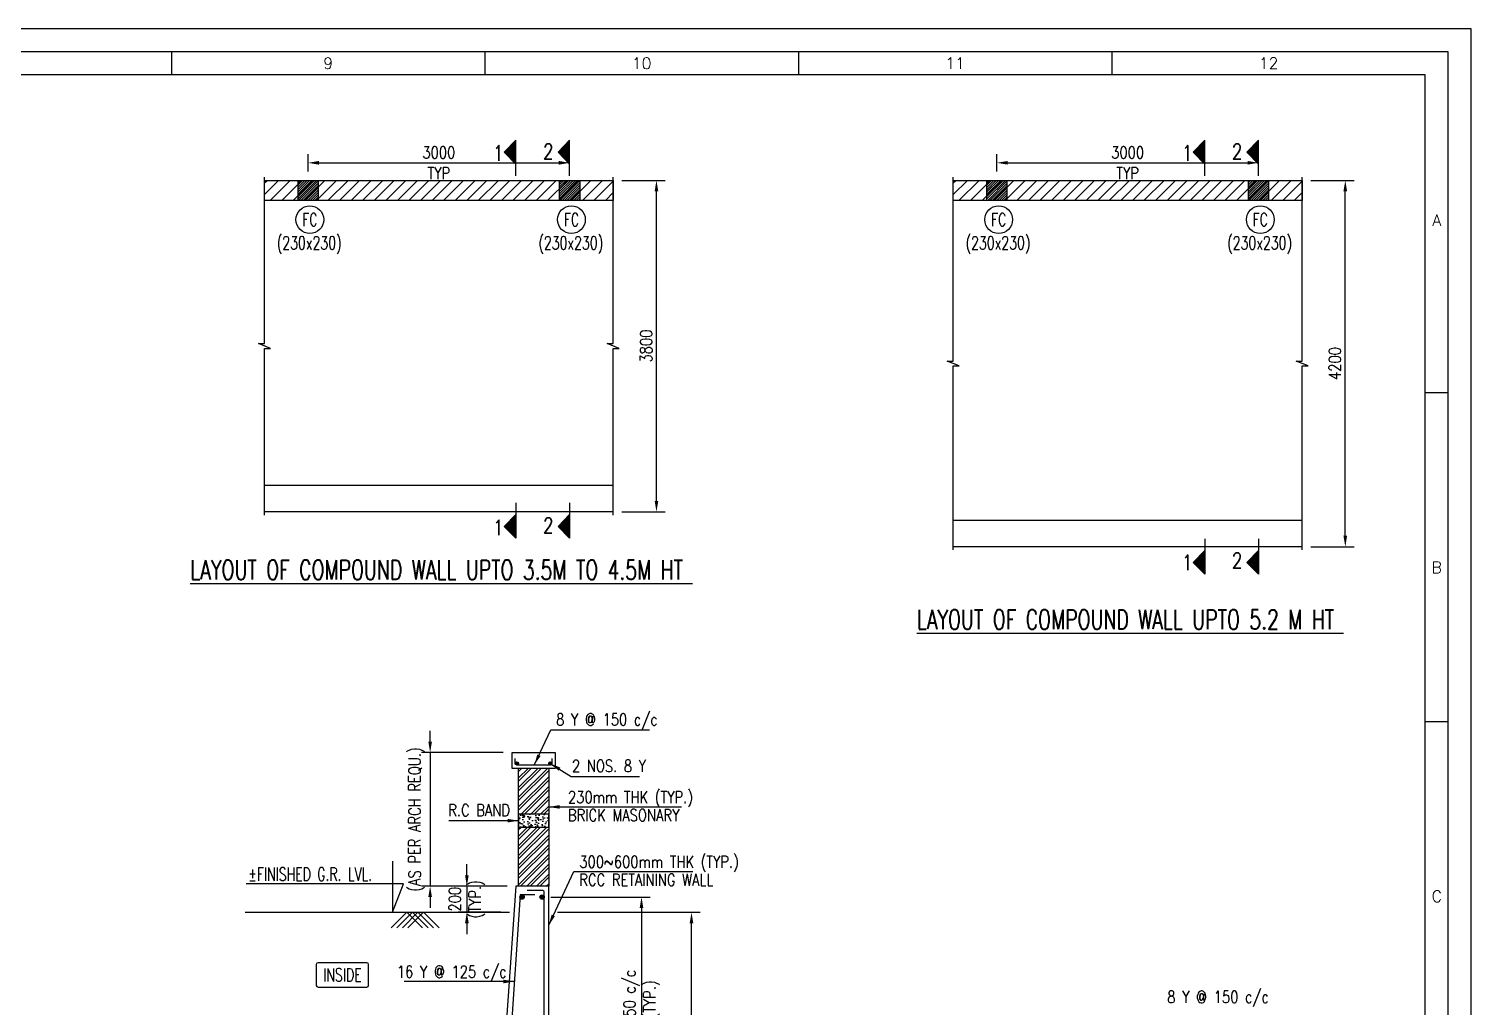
# Model space of a CAD drawing. Extents: x -69352 to 1013721, y -547461 to -186867.
# Drawn here: x 664960 to 698039, y -391498 to -369069 of the extents above; entities that cross this region are included whole.
import ezdxf
from ezdxf.enums import TextEntityAlignment as Align
from ezdxf.lldxf.tags import DXFTag

# ---------------------------------------------------------------- set-up
doc = ezdxf.new("R2010")
doc.units = 0
doc.header["$LTSCALE"] = 500
doc.header["$MEASUREMENT"] = 0
doc.header["$PDMODE"] = 35
doc.header["$PDSIZE"] = -15
doc.layers.get('DEFPOINTS').update_dxf_attribs({"color": 4})
for name, color, linetype in [('NO. BEAM', 3, 'Continuous'), ('PNA', 10, 'Continuous'), ('S-BRECK LINE', 8, 'Continuous'), ('S-COLUMN', 1, 'Continuous'), ('S-COLUMN CIRCLE', 9, 'Continuous'), ('S-COLUMN HATCH', 8, 'Continuous'), ('S-COLUMN NO', 2, 'Continuous'), ('S-CONCRET LINE', 4, 'Continuous'), ('S-DIM-1', 5, 'Continuous'), ('S-HATCH', 253, 'Continuous'), ('S-LEVEL SECTION', 3, 'Continuous'), ('S-PCC', 9, 'Continuous'), ('S-REINFORCEMENT', 6, 'Continuous'), ('S-RETAINING WALL', 6, 'Continuous'), ('S-RETAINING WALL HATCH', 8, 'Continuous'), ('S-SECTION MARK', 1, 'Continuous'), ('S-TEXT-1 @ 1', 4, 'Continuous'), ('S-TITIL', 6, 'Continuous'), ('TITLE', 4, 'Continuous')]:
    doc.layers.add(name, color=color, linetype=linetype)
doc.styles.add('ROMANS', font='simplex.shx', dxfattribs={"width": 0.8, "height": 275})
tags = doc.linetypes.add('HIDDEN', pattern=[0.375, 0.25, -0.125]).pattern_tags.tags
tags[6:7] = [DXFTag(74, 4), DXFTag(75, 0), DXFTag(340, '0'), DXFTag(46, 1.0), DXFTag(50, 0.0), DXFTag(44, 0.0), DXFTag(45, 0.0)]
tags[4:5] = [DXFTag(74, 4), DXFTag(75, 0), DXFTag(340, '0'), DXFTag(46, 1.0), DXFTag(50, 0.0), DXFTag(44, 0.0), DXFTag(45, 0.0)]
doc.dimstyles.new('dim100', dxfattribs={"dimtxt": 250, "dimasz": 250, "dimexe": 200, "dimexo": 200, "dimgap": 100, "dimtad": 1, "dimdec": 0, "dimzin": 0, "dimdsep": 46, "dimtxsty": 'ROMANS', "dimcen": 0, "dimclrd": 5, "dimclre": 5, "dimclrt": 4, "dimadec": 0, "dimazin": 0, "dimtfac": 1, "dimtdec": 0, "dimtix": 1, "dimtofl": 0, "dimtmove": 2, "dimatfit": 3, "dimfxl": 0, "dimtolj": 1, "dimtzin": 0, "dimlwd": -1, "dimlwe": -1, "dimarcsym": 0})
doc.dimstyles.new('dim33.33', dxfattribs={"dimtxt": 250, "dimasz": 250, "dimexe": 200, "dimexo": 200, "dimgap": 100, "dimtad": 1, "dimdec": 0, "dimlfac": 0.333331, "dimzin": 0, "dimdsep": 46, "dimtxsty": 'ROMANS', "dimcen": 0, "dimclrd": 5, "dimclre": 5, "dimclrt": 4, "dimadec": 0, "dimazin": 0, "dimtfac": 1, "dimtdec": 0, "dimtix": 1, "dimtofl": 0, "dimtmove": 2, "dimatfit": 3, "dimfxl": 0, "dimtolj": 1, "dimtzin": 0, "dimlwd": -1, "dimlwe": -1, "dimarcsym": 0})
doc.dimstyles.new('dim50', dxfattribs={"dimtxt": 250, "dimasz": 250, "dimexe": 200, "dimexo": 200, "dimgap": 100, "dimtad": 1, "dimdec": 0, "dimlfac": 0.5, "dimzin": 0, "dimdsep": 46, "dimtxsty": 'ROMANS', "dimcen": 0, "dimclrd": 5, "dimclre": 5, "dimclrt": 4, "dimadec": 0, "dimazin": 0, "dimtfac": 1, "dimtdec": 0, "dimtix": 1, "dimtofl": 0, "dimtmove": 2, "dimatfit": 3, "dimfxl": 0, "dimtolj": 1, "dimtzin": 0, "dimlwd": -1, "dimlwe": -1, "dimarcsym": 0})
pattern_1 = [(45, (-328597.685, -32610.178), (15.2387667, -15.2387667), [])]

# ---------------------------------------------------------------- blocks, each defined once
blk = doc.blocks.new('*D661')
at = {"layer": 'DEFPOINTS', "color": 0}
for p in [(676882, -389323), (680158, -389323), (678665, -402161)]:
    blk.add_point(p, dxfattribs=at)
at = {"layer": 'S-DIM-1', "color": 5}
for p, q in [((677082, -389323), (680358, -389323)), ((678865, -402161), (680358, -402161))]:
    blk.add_line(p, q, dxfattribs=at)
at = {"layer": 'S-DIM-1', "color": 5, "lineweight": -3}
blk.add_line((680158, -401911), (680158, -389573), dxfattribs=at)
at = {"layer": 'S-DIM-1', "color": 5}
for points in [[(680199, -389573), (680116, -389573), (680158, -389323)], [(680116, -401911), (680199, -401911), (680158, -402161)]]:
    blk.add_solid(points, dxfattribs=at)
at = {"layer": 'S-DIM-1', "color": 4, "insert": (680158, -394813), "char_height": 275, "attachment_point": 5, "rotation": 90, "style": 'ROMANS'}
blk.add_mtext('\\A1;3500 TO 4500\\P(MAX.)', dxfattribs=at)
blk = doc.blocks.new('*D662')
at = {"layer": 'DEFPOINTS', "color": 0}
for p in [(676132, -388723), (675006, -389323), (675982, -389323)]:
    blk.add_point(p, dxfattribs=at)
at = {"layer": 'S-DIM-1', "color": 5, "lineweight": -3}
for p, q in [((675006, -388473), (675006, -388223)), ((675006, -388723), (675006, -389323)), ((675006, -389573), (675006, -389823))]:
    blk.add_line(p, q, dxfattribs=at)
at = {"layer": 'S-DIM-1', "color": 5}
for p, q in [((675932, -388723), (674806, -388723)), ((675782, -389323), (674806, -389323))]:
    blk.add_line(p, q, dxfattribs=at)
for points in [[(674964, -388473), (675048, -388473), (675006, -388723)], [(675048, -389573), (674964, -389573), (675006, -389323)]]:
    blk.add_solid(points, dxfattribs=at)
at = {"layer": 'S-DIM-1', "color": 4, "insert": (675006, -389023), "char_height": 275, "attachment_point": 5, "rotation": 90, "style": 'ROMANS'}
blk.add_mtext('\\A1;200\\P(TYP.)', dxfattribs=at)
blk = doc.blocks.new('*D663')
at = {"layer": 'DEFPOINTS', "color": 0}
for p in [(676042, -385663), (674164, -388723), (676072, -388723)]:
    blk.add_point(p, dxfattribs=at)
at = {"layer": 'S-DIM-1', "color": 5, "lineweight": -3}
for p, q in [((674164, -385413), (674164, -385163)), ((674164, -385663), (674164, -388723)), ((674164, -388973), (674164, -389223))]:
    blk.add_line(p, q, dxfattribs=at)
at = {"layer": 'S-DIM-1', "color": 5}
for p, q in [((675842, -385663), (673964, -385663)), ((675872, -388723), (673964, -388723))]:
    blk.add_line(p, q, dxfattribs=at)
for points in [[(674122, -385413), (674205, -385413), (674164, -385663)], [(674205, -388973), (674122, -388973), (674164, -388723)]]:
    blk.add_solid(points, dxfattribs=at)
at = {"layer": 'S-DIM-1', "color": 4, "insert": (673854, -387193), "char_height": 275, "attachment_point": 5, "rotation": 90, "style": 'ROMANS'}
blk.add_mtext('\\A1;(AS PER ARCH REQU.)', dxfattribs=at)
blk = doc.blocks.new('A$C3C2A062F')
at = {"layer": 'S-COLUMN HATCH'}
h = blk.add_hatch(dxfattribs=at)
h.set_pattern_fill('ANSI31', color=256, scale=150, style=0)
h.set_pattern_definition([(45, (-56668.66, -124038.072), (-13.2582521, 13.2582521), [])])
h.paths.add_polyline_path([(115, -115), (-115, -115), (-115, 115), (115, 115)])
at = {"layer": 'S-COLUMN'}
for p, q in [((-115, -115), (-115, 115)), ((-115, 115), (115, 115)), ((115, 115), (115, -115)), ((115, -115), (-115, -115))]:
    blk.add_line(p, q, dxfattribs=at)
blk = doc.blocks.new('*U526')
at = {"layer": 'S-SECTION MARK', "ltscale": 5}
h = blk.add_hatch(dxfattribs=at)
h.set_pattern_fill('ANSI31', color=256, scale=172.406964, angle=-90, style=0)
h.set_pattern_definition(pattern_1)
h.paths.add_polyline_path([(267, 2343), (0, 2615), (0, 2072)])
h = blk.add_hatch(dxfattribs=at)
h.set_pattern_fill('ANSI31', color=256, scale=172.406964, angle=-90, style=0)
h.set_pattern_definition([(45, (-1838.978, -80834.782), (15.2387667, -15.2387667), [])])
h.paths.add_polyline_path([(267, -6238), (0, -6510), (0, -5966)])
at = {"layer": 'S-SECTION MARK'}
for p, q in [((0, 1802), (0, 2615)), ((0, 2615), (267, 2343)), ((0, 2072), (267, 2343)), ((0, -5697), (0, -6510)), ((0, -5966), (267, -6238)), ((0, -6510), (267, -6238))]:
    blk.add_line(p, q, dxfattribs=at)
blk = doc.blocks.new('*D741')
at = {"layer": 'DEFPOINTS', "color": 0}
for p in [(677363, -372140), (671363, -372542), (677363, -372542)]:
    blk.add_point(p, dxfattribs=at)
at = {"layer": 'S-DIM-1', "color": 5, "ltscale": 0.3}
for p, q in [((671363, -372342), (671363, -371940)), ((671613, -372140), (677113, -372140)), ((677363, -372342), (677363, -371940))]:
    blk.add_line(p, q, dxfattribs=at)
at = {"layer": 'S-DIM-1', "color": 5}
for points in [[(671613, -372098), (671613, -372182), (671363, -372140)], [(677113, -372182), (677113, -372098), (677363, -372140)]]:
    blk.add_solid(points, dxfattribs=at)
at = {"layer": 'S-DIM-1', "color": 4, "lineweight": 0, "char_height": 275, "attachment_point": 5, "style": 'ROMANS'}
for s, insert in [('\\A1;3000', (674363, -371903)), ('TYP', (674363, -372378))]:
    blk.add_mtext(s, dxfattribs=dict(at, insert=insert))
blk = doc.blocks.new('*U527')
at = {"layer": 'S-BRECK LINE'}
blk.add_lwpolyline([(-7750, 0), (-113, 0), (-113, -275), (113, 275), (113, 0), (7750, 0)], dxfattribs=at)
blk = doc.blocks.new('*D742')
at = {"layer": 'DEFPOINTS', "color": 0}
for p in [(678363, -372542), (679354, -372542), (678363, -380142)]:
    blk.add_point(p, dxfattribs=at)
at = {"layer": 'S-DIM-1', "color": 5, "ltscale": 0.3}
for p, q in [((678563, -372542), (679554, -372542)), ((679354, -379892), (679354, -372792)), ((678563, -380142), (679554, -380142))]:
    blk.add_line(p, q, dxfattribs=at)
at = {"layer": 'S-DIM-1', "color": 5}
for points in [[(679396, -372792), (679313, -372792), (679354, -372542)], [(679313, -379892), (679396, -379892), (679354, -380142)]]:
    blk.add_solid(points, dxfattribs=at)
at = {"layer": 'S-DIM-1', "color": 4, "lineweight": 0, "insert": (679117, -376342), "char_height": 275, "attachment_point": 5, "rotation": 90, "style": 'ROMANS'}
blk.add_mtext('\\A1;3800', dxfattribs=at)
blk = doc.blocks.new('*D744')
at = {"layer": 'DEFPOINTS', "color": 0}
for p in [(676732, -388973), (676732, -393997), (679011, -393997)]:
    blk.add_point(p, dxfattribs=at)
at = {"layer": 'S-DIM-1', "color": 5}
for p, q in [((676932, -388973), (679211, -388973)), ((676932, -393997), (679211, -393997))]:
    blk.add_line(p, q, dxfattribs=at)
at = {"layer": 'S-DIM-1', "color": 5, "lineweight": -3}
blk.add_line((679011, -389223), (679011, -393747), dxfattribs=at)
at = {"layer": 'S-DIM-1', "color": 5}
for points in [[(679053, -389223), (678969, -389223), (679011, -388973)], [(678969, -393747), (679053, -393747), (679011, -393997)]]:
    blk.add_solid(points, dxfattribs=at)
at = {"layer": 'S-DIM-1', "color": 4, "insert": (679011, -391805), "char_height": 275, "attachment_point": 5, "rotation": 90, "style": 'ROMANS'}
blk.add_mtext('\\A1;8 Y @ 150 c/c\\P(E/F) (TYP.)', dxfattribs=at)
blk = doc.blocks.new('*U528')
at = {"layer": 'S-SECTION MARK', "ltscale": 5}
h = blk.add_hatch(dxfattribs=at)
h.set_pattern_fill('ANSI31', color=256, scale=172.406964, angle=-90, style=0)
h.set_pattern_definition(pattern_1)
h.paths.add_polyline_path([(267, 2343), (0, 2615), (0, 2072)])
h = blk.add_hatch(dxfattribs=at)
h.set_pattern_fill('ANSI31', color=256, scale=172.406964, angle=-90, style=0)
h.set_pattern_definition([(45, (-1838.978, -81659.501), (15.2387667, -15.2387667), [])])
h.paths.add_polyline_path([(267, -7062), (0, -7334), (0, -6790)])
at = {"layer": 'S-SECTION MARK'}
for p, q in [((0, 1802), (0, 2615)), ((0, 2615), (267, 2343)), ((0, 2072), (267, 2343)), ((0, -6521), (0, -7334)), ((0, -6790), (267, -7062)), ((0, -7334), (267, -7062))]:
    blk.add_line(p, q, dxfattribs=at)
blk = doc.blocks.new('*D745')
at = {"layer": 'DEFPOINTS', "color": 0}
for p in [(693161, -372140), (687161, -372542), (693161, -372542)]:
    blk.add_point(p, dxfattribs=at)
at = {"layer": 'S-DIM-1', "color": 5, "ltscale": 0.3}
for p, q in [((687161, -372342), (687161, -371940)), ((687411, -372140), (692911, -372140)), ((693161, -372342), (693161, -371940))]:
    blk.add_line(p, q, dxfattribs=at)
at = {"layer": 'S-DIM-1', "color": 5}
for points in [[(687411, -372098), (687411, -372182), (687161, -372140)], [(692911, -372182), (692911, -372098), (693161, -372140)]]:
    blk.add_solid(points, dxfattribs=at)
at = {"layer": 'S-DIM-1', "color": 4, "lineweight": 0, "char_height": 275, "attachment_point": 5, "style": 'ROMANS'}
for s, insert in [('\\A1;3000', (690161, -371903)), ('TYP', (690161, -372378))]:
    blk.add_mtext(s, dxfattribs=dict(at, insert=insert))
blk = doc.blocks.new('*U529')
at = {"layer": 'S-BRECK LINE'}
blk.add_lwpolyline([(-8550, 0), (-113, 0), (-113, -275), (113, 275), (113, 0), (8550, 0)], dxfattribs=at)
blk = doc.blocks.new('*D746')
at = {"layer": 'DEFPOINTS', "color": 0}
for p in [(694161, -372542), (695153, -372542), (694161, -380942)]:
    blk.add_point(p, dxfattribs=at)
at = {"layer": 'S-DIM-1', "color": 5, "ltscale": 0.3}
for p, q in [((694361, -372542), (695353, -372542)), ((695153, -380692), (695153, -372792)), ((694361, -380942), (695353, -380942))]:
    blk.add_line(p, q, dxfattribs=at)
at = {"layer": 'S-DIM-1', "color": 5}
for points in [[(695194, -372792), (695111, -372792), (695153, -372542)], [(695111, -380692), (695194, -380692), (695153, -380942)]]:
    blk.add_solid(points, dxfattribs=at)
at = {"layer": 'S-DIM-1', "color": 4, "lineweight": 0, "insert": (694915, -376742), "char_height": 275, "attachment_point": 5, "rotation": 90, "style": 'ROMANS'}
blk.add_mtext('\\A1;4200', dxfattribs=at)
blk = doc.blocks.new('*U530')
at = {"layer": 'S-BRECK LINE'}
blk.add_lwpolyline([(-8550, 0), (-113, 0), (-113, -275), (113, 275), (113, 0), (8550, 0)], dxfattribs=at)
blk = doc.blocks.new('SHEET1')
at = {"elevation": -8, "flags": 128}
blk.add_lwpolyline([(674017, -125881), (763101, -125881), (763101, -63214), (674017, -63214)], close=True, dxfattribs=at)
at = {"layer": 'PNA'}
for p, q in [((733053, -63743, -8), (733053, -64273, -8)), ((740301, -63743, -8), (740301, -64273, -8)), ((747548, -63743, -8), (747548, -64273, -8)), ((754795, -63743, -8), (754795, -64273, -8)), ((762042, -71620, -8), (762572, -71620, -8)), ((762042, -79220, -8), (762572, -79220, -8))]:
    blk.add_line(p, q, dxfattribs=at)
at = {"layer": 'PNA', "color": 1, "elevation": -8}
for points in [[(675076, -125351), (762572, -125351), (762572, -63743), (675076, -63743)], [(676135, -124822), (762042, -124822), (762042, -64273), (676135, -64273)]]:
    blk.add_lwpolyline(points, close=True, dxfattribs=at)
at = {"layer": 'PNA', "style": 'ROMANS'}
for s, height, p in [('9', 265, (736678, -64008, -8)), ('10', 264.8, (743925, -64008, -8)), ('11', 264.8, (751172, -64008, -8)), ('12', 264.8, (758419, -64008, -8)), ('A', 265, (762307, -67636, -8)), ('B', 265, (762307, -75660, -8)), ('C', 265, (762307, -83260, -8))]:
    blk.add_text(s, height=height, dxfattribs=at).set_placement(p, align=Align.MIDDLE)

msp = doc.modelspace()

# ---------------------------------------------------------------- hatches: boundary and pattern name
at = {"layer": 'S-HATCH'}
h = msp.add_hatch(dxfattribs=at)
h.set_pattern_fill('ANSI32', color=256, scale=420, style=0)
h.set_pattern_definition([(45, (-8015005.03, 12080.4), (-111.369318, 111.369318), []), (45, (-8014930.79, 12080.4), (-111.369318, 111.369318), [])])
h.paths.add_polyline_path([(676192.255, -387073.222), (676882.255, -387073.222), (676882.255, -386023.222), (676192.255, -386023.222)])
h.paths.add_polyline_path([(676882.255, -387373.222), (676192.255, -387373.222), (676192.255, -388723.222), (676882.255, -388723.222)])
at = {"layer": 'S-PCC', "linetype": 'ByBlock'}
h = msp.add_hatch(dxfattribs=at)
h.set_pattern_fill('AR-CONC,_O', color=256, scale=30)
h.set_pattern_definition([(50, (-17647209.2, 1022766.71), (215.1780548, -18.8256405), [22.5, -247.5]), (355, (-17647209.2, 1022766.7), (-41.6254, 225.65764), [18, -198]), (100.4514445, (-17647191.27, 1022765.14), (173.552654, 206.8319973), [19.1220576, -210.3426336]), (46.1842, (-17647209.2, 1022826.7), (320.1723992, -49.6557842), [33.75, -371.25]), (96.6356355, (-17647182.52, 1022822.57), (280.3985837, 292.23558), [28.6831026, -315.514128]), (351.184164, (-17647209.2, 1022826.7), (280.3985835, 292.23558), [27, -297.0000003]), (21, (-17647179.2, 1022811.71), (179.0721156, -120.7856672), [22.5, -247.5]), (326, (-17647179.2, 1022811.7), (72.9945996, 217.5450135), [18, -198]), (71.4514447, (-17647164.28, 1022801.64), (252.066713, 96.7593458), [19.122057, -210.3426336]), (37.5, (-17647209.2, 1022766.71), (3.6479566, 99.86815615), [0, -195.6, 0, -201, 0, -198.75]), (7.5, (-17647209.2, 1022766.71), (78.92086123, 118.32351356), [0, -114.6, 0, -191.1, 0, -75.75]), (327.5, (-17647276.1, 1022766.71), (160.14673085, -6.76646152), [0, -75, 0, -234, 0, -310.5]), (317.5, (-17647306.1, 1022766.71), (174.9558508, 30.0314947), [0, -97.5, 0, -155.4, 0, -220.5])])
h.paths.add_polyline_path([(676192.255, -387073.222), (676192.255, -387373.222), (676882.255, -387373.222), (676882.255, -387073.222)])
at = {"layer": 'S-RETAINING WALL HATCH'}
h = msp.add_hatch(dxfattribs=at)
h.set_pattern_fill('ANSI31', color=256, scale=1500, style=0)
h.set_pattern_definition([(45, (562176.59, -622918.1), (-132.58252, 132.58252), [])])
h.paths.add_polyline_path([(678363.353, -372541.847), (678363.353, -373001.847), (670363.353, -373001.847), (670363.353, -372541.847)])
h = msp.add_hatch(dxfattribs=at)
h.set_pattern_fill('ANSI31', color=256, scale=1500, style=0)
h.set_pattern_definition([(45, (577974.72, -622918.1), (-132.58252, 132.58252), [])])
h.paths.add_polyline_path([(694161.482, -372541.847), (694161.482, -373001.847), (686161.482, -373001.847), (686161.482, -372541.847)])

# ---------------------------------------------------------------- linework, layer by layer
at = {"color": 4, "linetype": 'HIDDEN', "ltscale": 0.5}
for p, q in [((678363.353, -379541.847), (670363.353, -379541.847)), ((694161.482, -380341.847), (686161.482, -380341.847))]:
    msp.add_line(p, q, dxfattribs=at)
at = {"color": 4, "ltscale": 0.25}
for p, q in [((678363.353, -380141.847), (670363.353, -380141.847)), ((694161.482, -380941.847), (686161.482, -380941.847))]:
    msp.add_line(p, q, dxfattribs=at)
at = {"layer": 'NO. BEAM', "color": 7, "elevation": -19.392}
msp.add_lwpolyline([(672712.388, -390478.285), (671592.388, -390478.285, 0.414213562), (671552.388, -390518.285), (671552.388, -390998.285, 0.414213562), (671592.388, -391038.285), (672712.388, -391038.285, 0.414213562), (672752.388, -390998.285), (672752.388, -390518.285, 0.414213562)], format="xyb", close=True, dxfattribs=at)
at = {"layer": 'S-COLUMN', "color": 4, "elevation": -19.392}
for points in [[(676192.255, -388723.222), (676192.255, -386023.222)], [(676882.255, -386023.222), (676882.255, -388723.222)]]:
    msp.add_lwpolyline(points, dxfattribs=at)
at = {"layer": 'S-COLUMN CIRCLE'}
for centre in [(671404.645, -373442.708), (677404.645, -373442.708), (687202.775, -373442.708), (693202.775, -373442.708)]:
    msp.add_circle(centre, 317.825, dxfattribs=at)
at = {"layer": 'S-CONCRET LINE', "elevation": -19.392}
msp.add_lwpolyline([(676042.255, -386023.222), (676042.255, -385663.222), (677032.255, -385663.222), (677032.255, -386023.222)], close=True, dxfattribs=at)
at = {"layer": 'S-LEVEL SECTION'}
msp.add_line((669923.083, -389323.222, -19.392), (675982.255, -389323.222, -19.392), dxfattribs=at)
at = {"layer": 'S-LEVEL SECTION', "elevation": -19.392}
msp.add_lwpolyline([(673303.603, -388152.823), (673303.603, -389323.222), (673553.603, -388673.222), (669942.974, -388673.222)], dxfattribs=at)
at = {"layer": 'S-PCC', "elevation": -19.392}
msp.add_lwpolyline([(676882.255, -387073.222), (676192.255, -387073.222), (676192.255, -387373.222), (676882.255, -387373.222)], close=True, dxfattribs=at)
for points in [[(673273.33, -389681.195), (673631.303, -389323.222), (673989.276, -389681.195)], [(673399.893, -389681.195), (673757.866, -389323.222), (674115.838, -389681.195)], [(673526.455, -389681.195), (673884.428, -389323.222), (674242.401, -389681.195)], [(673653.018, -389681.195), (674010.991, -389323.222), (674368.963, -389681.195)]]:
    msp.add_lwpolyline(points, dxfattribs=at)
at = {"layer": 'S-REINFORCEMENT', "color": 5, "ltscale": 10}
for p, q in [((676224.727, -388923.222, -19.392), (675144.324, -405511.17, -19.392)), ((676565.09, -388923.222, -19.392), (676224.727, -388923.222, -19.392))]:
    msp.add_line(p, q, dxfattribs=at)
at = {"layer": 'S-REINFORCEMENT', "color": 5, "elevation": -19.392}
msp.add_lwpolyline([(676957.255, -385798.222), (676957.255, -385910.722, -0.414213562), (676919.755, -385948.222), (676154.755, -385948.222, -0.414213562), (676117.255, -385910.722), (676117.255, -385798.222)], format="xyb", dxfattribs=at)
at = {"layer": 'S-REINFORCEMENT', "color": 5, "const_width": 37.5, "elevation": -19.392}
for points in [[(676136.005, -385910.722, 1), (676173.505, -385910.722, 1)], [(676938.505, -385910.722, -1), (676901.005, -385910.722, -1)]]:
    msp.add_lwpolyline(points, format="xyb", close=True, dxfattribs=at)
at = {"layer": 'S-REINFORCEMENT', "color": 5, "ltscale": 10, "elevation": -19.392}
msp.add_lwpolyline([(674132.255, -405561.17), (674182.255, -405611.17), (676732.255, -405611.17, 0.414213562), (676782.255, -405561.17), (676782.255, -388873.222, 0.414213562), (676732.255, -388823.222), (676392.255, -388823.222)], format="xyb", dxfattribs=at)
at = {"layer": 'S-REINFORCEMENT', "color": 5, "ltscale": 10, "const_width": 50, "elevation": -19.392}
for points in [[(676248.525, -388973.222, 1), (676298.525, -388973.222, 1)], [(676707.255, -388973.222, 1), (676757.255, -388973.222, 1)]]:
    msp.add_lwpolyline(points, format="xyb", close=True, dxfattribs=at)
at = {"layer": 'S-REINFORCEMENT', "color": 5}
for centre in [(676154.755, -385910.722, -19.392), (676919.755, -385910.722, -19.392)]:
    msp.add_circle(centre, 37.5, dxfattribs=at)
at = {"layer": 'S-REINFORCEMENT', "color": 5, "ltscale": 10}
for centre in [(676273.525, -388973.222, -19.392), (676732.255, -388973.222, -19.392)]:
    msp.add_circle(centre, 50, dxfattribs=at)
at = {"layer": 'S-RETAINING WALL', "color": 4}
for p, q in [((676132.255, -388723.222, -19.392), (675085.746, -403711.17, -19.392)), ((676882.255, -388723.222, -19.392), (676132.255, -388723.222, -19.392))]:
    msp.add_line(p, q, dxfattribs=at)
at = {"layer": 'S-RETAINING WALL'}
for points in [[(678363.353, -372541.847), (678363.353, -373001.847), (670363.353, -373001.847), (670363.353, -372541.847)], [(694161.482, -372541.847), (694161.482, -373001.847), (686161.482, -373001.847), (686161.482, -372541.847)]]:
    msp.add_lwpolyline(points, close=True, dxfattribs=at)
at = {"layer": 'S-RETAINING WALL', "color": 4, "elevation": -19.392}
msp.add_lwpolyline([(676882.255, -405811.17), (676882.255, -388723.222)], dxfattribs=at)

# ---------------------------------------------------------------- block references
at = {"xscale": 0.9920737521750241, "yscale": 0.9920737521750241, "zscale": 0.9920737521750241}
msp.add_blockref('SHEET1', (-59013.6, -306356.339, 7.46), dxfattribs=at)
at = {"layer": 'S-REINFORCEMENT', "color": 30, "lineweight": 0, "ltscale": 0.3, "xscale": 2, "yscale": 2, "zscale": 2}
for p in [(671363.353, -372771.847), (677363.353, -372771.847), (687161.482, -372771.847), (693161.482, -372771.847)]:
    msp.add_blockref('A$C3C2A062F', p, dxfattribs=at)
at = {"layer": 'S-RETAINING WALL HATCH', "xscale": -1}
for name, p in [('*U526', (676129.574, -374239.543)), ('*U526', (677363.353, -374239.543)), ('*U528', (691927.704, -374239.543)), ('*U528', (693161.482, -374239.543))]:
    msp.add_blockref(name, p, dxfattribs=at)
at = {"layer": 'S-RETAINING WALL HATCH', "xscale": 0.5, "yscale": 0.5, "zscale": 0.5, "rotation": 90}
for name, p in [('*U527', (670363.353, -376341.847)), ('*U527', (678363.353, -376341.847)), ('*U530', (686161.482, -376741.847)), ('*U529', (694161.482, -376741.847))]:
    msp.add_blockref(name, p, dxfattribs=at)

# ---------------------------------------------------------------- texts
at = {"layer": 'S-COLUMN NO', "style": 'ROMANS', "width": 0.7}
for p in [(671404.645, -373442.708), (677404.645, -373442.708), (687202.775, -373442.708), (693202.775, -373442.708)]:
    msp.add_text('FC', height=300, dxfattribs=at).set_placement(p, align=Align.MIDDLE)
for p in [(670646.401, -373976.266, -1.253), (676646.401, -373976.266, -1.253), (686444.531, -373976.266, -1.253), (692444.531, -373976.266, -1.253)]:
    msp.add_text('(230x230)', height=300, dxfattribs=at).set_placement(p, align=Align.MIDDLE_LEFT)
at = {"layer": 'S-LEVEL SECTION', "style": 'ROMANS', "width": 0.7}
msp.add_text('%%PFINISHED G.R. LVL.', height=300, dxfattribs=at).set_placement((669989.736, -388448.222, -19.392), align=Align.MIDDLE_LEFT)
at = {"layer": 'S-SECTION MARK', "style": 'ROMANS', "width": 0.8}
for s, p in [('1', (675729.492, -371917.023)), ('2', (676873.441, -371879.326)), ('1', (691527.621, -371917.023)), ('2', (692671.57, -371879.326)), ('1', (675729.492, -380504.526)), ('2', (676873.441, -380454.831)), ('1', (691527.621, -381304.526)), ('2', (692671.57, -381254.831))]:
    msp.add_text(s, height=349.999, dxfattribs=at).set_placement(p, align=Align.MIDDLE)
at = {"layer": 'S-TEXT-1 @ 1', "style": 'ROMANS', "width": 0.8}
for s, p in [('8 Y @ 150 c/c', (677052.755, -384902.468, -19.392)), ('2 NOS. 8 Y', (677417.589, -385968.351, -19.392)), ('230mm THK (TYP.)', (677325.589, -386682.72, -19.392)), ('R.C BAND', (674580.028, -386983.222, -19.392)), ('BRICK MASONARY', (677325.589, -387097.006, -19.392)), ('300~600mm THK (TYP.)', (677585.557, -388164.988, -19.392)), ('RCC RETAINING WALL', (677585.557, -388579.274, -19.392)), ('16 Y @ 125 c/c', (673399.668, -390685.084, -19.392)), ('8 Y @ 150 c/c', (691070.492, -391263.314, -8.324))]:
    msp.add_text(s, height=275, dxfattribs=at).set_placement(p, align=Align.MIDDLE_LEFT)
at = {"layer": 'S-TITIL', "color": 6, "style": 'ROMANS', "width": 0.7}
for s, p in [('%%ULAYOUT OF COMPOUND WALL UPTO 3.5M TO 4.5M HT ', (674420.677, -381471.367)), ('%%ULAYOUT OF COMPOUND WALL UPTO 5.2 M HT ', (690218.806, -382610.819))]:
    msp.add_text(s, height=450, dxfattribs=at).set_placement(p, align=Align.MIDDLE)
at = {"layer": 'TITLE', "color": 2, "style": 'ROMANS', "width": 0.7}
msp.add_text('INSIDE', height=300, dxfattribs=at).set_placement((672152.388, -390758.285, -19.392), align=Align.MIDDLE_CENTER)

# ---------------------------------------------------------------- dimensions: what is measured, and where the dimension line sits
at = {"layer": 'S-DIM-1', "color": 30, "lineweight": 0, "ltscale": 0.3}
for base, p1, p2, picture, middle in [((677363.353, -372140.003), (671363.353, -372541.847), (677363.353, -372541.847), '*D741', (674363.353, -372140.003)), ((693161.482, -372140.003), (687161.482, -372541.847), (693161.482, -372541.847), '*D745', (690161.482, -372140.003))]:
    dim = msp.add_linear_dim(base=base, p1=p1, p2=p2, text='<>\\XTYP', dimstyle='dim50', override={"dimtxt": 250, "dimasz": 250}, dxfattribs=at)
    dim.commit()
    dim.dimension.update_dxf_attribs({"geometry": picture, "text_midpoint": middle})
for base, p1, p2, picture, middle in [((679354.386, -372541.847), (678363.353, -380141.847), (678363.353, -372541.847), '*D742', (679116.886, -376341.847)), ((695152.515, -372541.847), (694161.482, -380941.847), (694161.482, -372541.847), '*D746', (694915.015, -376741.847))]:
    dim = msp.add_linear_dim(base=base, p1=p1, p2=p2, angle=90, dimstyle='dim50', override={"dimtxt": 250, "dimasz": 250}, dxfattribs=at)
    dim.commit()
    dim.dimension.update_dxf_attribs({"geometry": picture, "text_midpoint": middle})
at = {"layer": 'S-DIM-1'}
dim = msp.add_linear_dim(base=(674163.755, -388723.222, -19.392), p1=(676042.255, -385663.222, -19.392), p2=(676072.255, -388723.222, -19.392), angle=90, text='(AS PER ARCH REQU.)', dimstyle='dim33.33', override={"dimtofl": 1, "dimtmove": 0, "dimlwd": 65533}, dxfattribs=at)
dim.commit()
dim.dimension.update_dxf_attribs({"geometry": '*D663', "text_midpoint": (673854.231, -387193.222, -19.392)})
for base, p1, p2, angle, text, override, picture, middle in [((675006.137, -389323.222, -18.139), (676132.255, -388723.222, -19.392), (675982.255, -389323.222, -19.392), 90, '<>\\X(TYP.)', {"dimtofl": 1, "dimtmove": 0, "dimlwd": 65533}, '*D662', (675006.137, -389023.222, -18.139)), ((679010.989, -393996.59, -19.392), (676732.255, -388973.222, -19.392), (676732.255, -393996.59, -19.392), 270, '8 Y @ 150 c/c\\X(E/F) (TYP.)', {"dimtxt": 250, "dimasz": 250, "dimtofl": 1, "dimtmove": 0, "dimlwd": 65533}, '*D744', (679010.989, -391805.051, -19.392)), ((680157.616, -389323.222, -19.392), (678664.985, -402161.17, -19.392), (676882.255, -389323.222, -19.392), 270, '3500 TO 4500\\X(MAX.)', {"dimtxt": 250, "dimasz": 250, "dimtxsty": 'ROMANS', "dimtofl": 1, "dimtmove": 0, "dimlwd": 65533}, '*D661', (680157.616, -394813.418, -19.392))]:
    dim = msp.add_linear_dim(base=base, p1=p1, p2=p2, angle=angle, text=text, dimstyle='dim33.33', override=override, dxfattribs=at)
    dim.commit()
    dim.dimension.update_dxf_attribs({"geometry": picture, "text_midpoint": middle, "dimtype": 160})

# ---------------------------------------------------------------- leaders
for points, dimstyle in [([(676551.755, -385948.222, -19.392), (676932.755, -385142.468, -19.392), (679198.325, -385142.468, -19.392)], 'dim33.33'), ([(676919.755, -385910.722, -19.392), (677398.825, -386208.351, -19.392), (678966.195, -386208.351, -19.392)], 'dim33.33'), ([(676882.255, -386907.72, -19.392), (679928.452, -386907.72, -19.392)], 'dim100'), ([(676192.255, -387223.222, -19.392), (674589.755, -387223.222, -19.392)], 'dim33.33'), ([(676882.255, -389621.413, -19.392), (677457.521, -388389.988, -19.392), (680188.42, -388389.988, -19.392)], 'dim100'), ([(676095.319, -390910.084, -19.392), (673569.557, -390910.084, -19.392)], 'dim100')]:
    msp.add_leader(points, dimstyle=dimstyle, dxfattribs=at)

doc.saveas('drawing.dxf')
